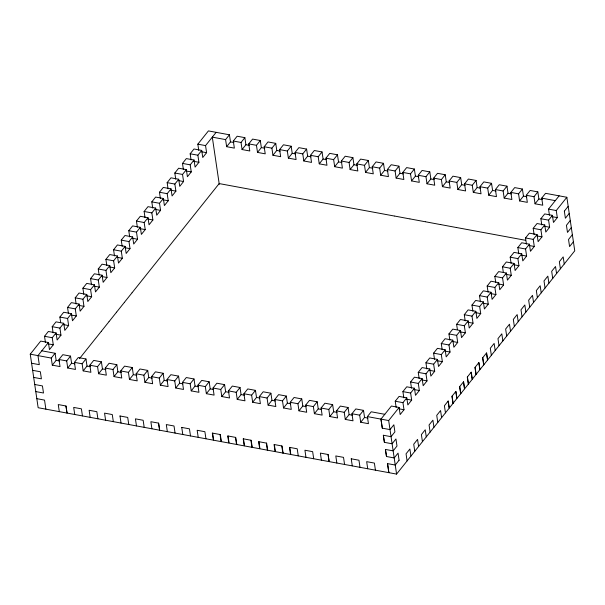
<?xml version="1.0" encoding="UTF-8"?>
<svg xmlns="http://www.w3.org/2000/svg" width="605" height="605" viewBox="0 0 605 605"><rect width="100%" height="100%" fill="white"/><g stroke="black" fill="none" stroke-linecap="round" stroke-linejoin="round"><path stroke-width="0.91" d="M221.37 441.658L220.318 434.564L212.325 433.074L213.368 440.16L38.153 407.725L30.25 354.182L40.694 341.091L48.408 342.521L49.459 349.607L53.293 344.805L52.249 337.719L56.083 332.909L48.362 331.479L44.528 336.289L45.443 342.49M53.119 332.871L52.204 326.67L56.038 321.868L63.752 323.297L64.803 330.383L68.637 325.573L67.594 318.487L71.428 313.677L63.706 312.248L59.872 317.058L60.659 322.374M68.463 313.647L67.548 307.446L71.382 302.636L79.104 304.065L80.147 311.151L83.982 306.342L82.938 299.256L86.772 294.454L79.058 293.024L75.217 297.826L76.132 304.028M83.808 294.416L82.893 288.214L86.727 283.405L94.448 284.834L95.492 291.92L99.326 287.11L98.282 280.032L102.116 275.222L94.403 273.793L90.561 278.602L91.476 284.796M99.152 275.184L98.237 268.983L102.071 264.181L109.792 265.603L110.836 272.689L114.67 267.886L113.627 260.8L117.461 255.991L109.747 254.561L105.905 259.371L106.82 265.572M114.496 255.953L113.581 249.759L117.415 244.949L125.137 246.379L126.18 253.465L130.014 248.655L128.971 241.569L132.661 236.941L124.948 235.511L121.25 240.14L122.165 246.341M129.697 236.903L128.782 230.702L132.616 225.899L140.337 227.329L141.381 234.407L145.223 229.605L144.171 222.519L148.006 217.709L140.292 216.28L136.458 221.09L137.373 227.291M145.041 217.671L144.126 211.478L147.968 206.668L155.682 208.097L156.725 215.183L160.567 210.374L159.516 203.288L163.358 198.485L155.636 197.056L151.802 201.858L152.717 208.059M160.386 198.448L159.47 192.246L163.312 187.437L171.026 188.866L172.07 195.952L175.911 191.142L174.86 184.056L178.702 179.254L170.981 177.825L167.146 182.634L168.061 188.828M175.73 179.216L174.815 173.015L178.656 168.213L186.37 169.634L187.414 176.72L191.256 171.918L190.204 164.832L194.046 160.022L186.325 158.593L182.491 163.403L183.406 169.604M191.074 159.985L190.159 153.783L194.001 148.981L201.715 150.411L202.758 157.497L206.6 152.687L205.549 145.601L216.136 132.336M198.75 150.373L197.835 144.171L208.423 130.907L229.431 134.794L230.475 141.88L226.641 146.69L234.354 148.119L233.311 141.033L237.145 136.223L244.866 137.653L245.91 144.739L242.076 149.548L249.789 150.978L248.746 143.892L252.58 139.082L260.301 140.511L261.345 147.597L257.511 152.407L265.224 153.836L264.181 146.743L268.015 141.941L275.736 143.37L276.78 150.456L272.946 155.258L280.659 156.687L279.616 149.601L283.45 144.799L291.171 146.228L292.215 153.315L288.381 158.117L296.095 159.546L295.051 152.46L298.885 147.65L306.599 149.08L307.65 156.166L303.816 160.975L311.53 162.405L310.486 155.319L314.32 150.509L322.034 151.938L323.085 159.024L319.251 163.834L326.965 165.263L325.921 158.177L329.755 153.368L337.469 154.797L338.52 161.883L334.686 166.693L342.4 168.122L341.356 161.036L345.19 156.226L352.904 157.655L353.955 164.742L350.113 169.551L357.835 170.981L356.791 163.894L360.625 159.085L368.339 160.514L369.39 167.6L365.549 172.41L373.27 173.839L372.226 166.746L376.06 161.943L383.494 163.32L384.538 170.406L380.704 175.208L388.418 176.637L387.374 169.551L391.208 164.749L398.929 166.178L399.973 173.264L396.139 178.067L403.853 179.496L402.809 172.41L406.643 167.6L414.364 169.029L415.408 176.115L411.574 180.925L419.288 182.355L418.244 175.268L422.078 170.459L429.8 171.888L430.843 178.974L427.009 183.784L434.723 185.213L433.679 178.127L437.513 173.317L445.227 174.747L446.278 181.833L442.444 186.643L450.158 188.072L449.114 180.986L452.948 176.176L460.662 177.605L461.713 184.691L457.879 189.501L465.593 190.93L464.549 183.844L468.383 179.035L476.097 180.464L477.148 187.55L473.314 192.36L481.028 193.789L479.984 186.695L483.818 181.893L491.532 183.323L492.583 190.409L488.742 195.211L496.463 196.64L495.419 189.554L499.254 184.752L506.967 186.181L508.018 193.267L504.177 198.069L511.898 199.499L510.854 192.413L514.689 187.603L522.402 189.032L523.454 196.118L519.612 200.928L527.333 202.357L526.289 195.271L530.124 190.462L537.837 191.891L538.889 198.977L535.047 203.787L542.768 205.216L541.725 198.13L545.559 193.32L566.847 197.275L574.75 250.818L487.653 359.96L486.609 352.874L482.631 357.857L483.675 364.944M48.408 342.521L37.964 355.611L39.302 364.664L31.589 363.234M56.083 332.909L57.127 339.995L60.969 335.185L59.918 328.099L63.752 323.297M71.428 313.677L72.471 320.763L76.313 315.961L75.262 308.875L79.104 304.065M86.772 294.454L87.816 301.54L91.657 296.73L90.606 289.644L94.448 284.834M102.116 275.222L103.16 282.308L107.002 277.498L105.951 270.412L109.792 265.603M117.461 255.991L118.504 263.077L122.346 258.267L121.295 251.181L125.137 246.379M132.661 236.941L133.713 244.027L137.547 239.217L136.503 232.131L140.337 227.329M148.006 217.709L149.057 224.795L152.891 219.986L151.847 212.907L155.682 208.097M163.358 198.485L164.401 205.564L168.235 200.762L167.192 193.676L171.026 188.866M178.702 179.254L179.745 186.34L183.58 181.53L182.536 174.444L186.37 169.634M194.046 160.022L195.09 167.109L198.924 162.299L197.88 155.213L201.715 150.411M384.803 414.304L371.22 411.793L367.386 416.595L368.437 423.681L360.716 422.252L364.55 417.45L363.507 410.364L355.793 408.935L351.951 413.737L353.002 420.823L345.281 419.401L349.115 414.591L348.072 407.505L340.358 406.076L336.516 410.886L337.567 417.972L329.846 416.542L333.68 411.733L332.637 404.647L324.923 403.217L321.081 408.027L322.132 415.113L314.411 413.684L318.245 408.874L317.202 401.788L309.488 400.359L305.646 405.168L306.697 412.255L298.976 410.825L302.81 406.015L301.766 398.929L294.053 397.5L290.211 402.31L291.262 409.396L283.541 407.967L287.383 403.157L286.331 396.071L278.618 394.642L274.776 399.451L275.827 406.537L268.106 405.108L271.947 400.306L270.896 393.22L263.183 391.79L259.341 396.593L260.392 403.679L252.671 402.249L256.512 397.447L255.461 390.361L247.748 388.932L243.906 393.734L244.957 400.82L237.236 399.398L241.077 394.589L240.026 387.502L232.312 386.073L228.471 390.883L229.522 397.969L221.801 396.54L225.642 391.73L224.591 384.644L216.877 383.215L213.043 388.024L214.087 395.11L206.365 393.681L210.207 388.871L209.156 381.785L201.73 380.409L197.888 385.219L198.939 392.305L191.218 390.875L195.052 386.066L194.008 378.98L186.295 377.55L182.453 382.36L183.504 389.446L175.783 388.017L179.617 383.207L178.573 376.121L170.86 374.692L167.018 379.501L168.069 386.587L160.348 385.158L164.182 380.356L163.138 373.27L155.424 371.841L151.583 376.643L152.634 383.729L144.913 382.299L148.754 377.497L147.703 370.411L139.989 368.982L136.148 373.784L137.199 380.878L129.478 379.448L133.319 374.639L132.268 367.553L124.554 366.123L120.713 370.933L121.764 378.019L114.043 376.59L117.884 371.78L116.833 364.694L109.119 363.265L105.278 368.074L106.329 375.16L98.607 373.731L102.449 368.921L101.398 361.835L93.684 360.406L89.843 365.216L90.894 372.302L83.172 370.873L87.014 366.063L85.963 358.977L78.249 357.547L74.415 362.357L75.459 369.443L67.737 368.014L71.579 363.204L70.528 356.118L62.814 354.689L58.98 359.499L60.024 366.585L52.302 365.155L51.259 358.069L55.093 353.267L41.806 350.802M226.641 146.69L225.589 139.604L229.431 134.794M52.302 365.155L56.144 360.353L55.093 353.267M67.737 368.014L66.694 360.928L70.528 356.118M242.076 149.548L241.024 142.462L244.866 137.653M79.452 358.674L101.224 331.389M101.375 331.2L108.9 321.777M109.051 321.588L116.568 312.157M116.72 311.976L124.244 302.545M124.396 302.356L131.913 292.933M132.064 292.744L219.176 183.58L394.377 216.038M83.172 370.873L82.129 363.786L85.963 358.977M257.511 152.407L256.459 145.321L260.301 140.511M98.607 373.731L97.564 366.645L101.398 361.835M272.946 155.258L271.895 148.172L275.736 143.37M114.043 376.59L112.999 369.504L116.833 364.694M288.381 158.117L287.33 151.031L291.171 146.228M129.478 379.448L128.434 372.362L132.268 367.553M303.816 160.975L302.765 153.889L306.599 149.08M144.913 382.299L143.869 375.213L147.703 370.411M319.251 163.834L318.2 156.748L322.034 151.938M160.348 385.158L159.304 378.072L163.138 373.27M334.686 166.693L333.635 159.607L337.469 154.797M175.783 388.017L174.739 380.931L178.573 376.121M350.113 169.551L349.07 162.465L352.904 157.655M191.218 390.875L190.174 383.789L194.008 378.98M365.549 172.41L364.505 165.324L368.339 160.514M206.365 393.681L205.322 386.595L209.156 381.785M380.704 175.208L379.653 168.122L383.494 163.32M221.801 396.54L220.757 389.454L224.591 384.644M396.139 178.067L395.088 170.981L398.929 166.178M237.236 399.398L236.192 392.312L240.026 387.502M411.574 180.925L410.523 173.839L414.364 169.029M252.671 402.249L251.627 395.163L255.461 390.361M427.009 183.784L425.958 176.698L429.8 171.888M268.106 405.108L267.062 398.022L270.896 393.22M442.444 186.643L441.393 179.556L445.227 174.747M283.541 407.967L282.497 400.881L286.331 396.071M457.879 189.501L456.828 182.415L460.662 177.605M298.976 410.825L297.932 403.739L301.766 398.929M473.314 192.36L472.263 185.274L476.097 180.464M314.411 413.684L313.367 406.598L317.202 401.788M488.742 195.211L487.698 188.125L491.532 183.323M329.846 416.542L328.802 409.456L332.637 404.647M504.177 198.069L503.133 190.983L506.967 186.181M345.281 419.401L344.237 412.315L348.072 407.505M519.612 200.928L518.568 193.842L522.402 189.032M360.716 422.252L359.673 415.166L363.507 410.364M535.047 203.787L534.003 196.701L537.837 191.891M391.057 436.689L394.899 431.872L393.855 424.786L390.013 429.603L382.299 428.166L380.953 419.121L391.397 406.031L399.118 407.46L400.162 414.546L404.004 409.744L402.953 402.658L406.787 397.848L399.073 396.419L395.239 401.228L396.154 407.43M403.822 397.81L402.907 391.609L406.742 386.807L414.463 388.236L415.506 395.322L419.348 390.512L418.297 383.426L422.131 378.617L414.417 377.187L410.583 381.997L411.498 388.198M419.167 378.586L418.252 372.385L422.093 367.575L429.807 369.005L430.851 376.091L434.692 371.281L433.641 364.195L437.483 359.393L429.762 357.963L425.928 362.766L426.843 368.967M434.511 359.355L433.596 353.154L437.438 348.344L445.151 349.773L446.195 356.859L450.037 352.057L448.986 344.971L452.827 340.161L445.106 338.732L441.272 343.542L442.187 349.743M449.855 340.123L448.94 333.922L452.782 329.12L460.496 330.549L461.539 337.635L465.381 332.826L464.33 325.74L468.172 320.93L460.45 319.5L456.616 324.31L457.403 329.627M465.2 320.892L464.285 314.698L468.126 309.889L475.84 311.318L476.884 318.404L480.725 313.594L479.674 306.508L483.372 301.88L475.651 300.451L471.961 305.079L472.876 311.28M480.408 301.842L479.493 295.641L483.327 290.839L491.041 292.268L492.092 299.354L495.926 294.544L494.882 287.458L498.717 282.648L490.995 281.219L487.161 286.029L488.076 292.23M495.752 282.611L494.837 276.417L498.671 271.607L506.385 273.036L507.436 280.123L511.27 275.313L510.227 268.227L514.061 263.425L506.347 261.995L502.505 266.797L503.292 272.114M511.096 263.387L510.181 257.185L514.016 252.376L521.737 253.805L522.78 260.891L526.615 256.081L525.571 249.003L529.405 244.193L521.692 242.764L517.85 247.574L518.765 253.767M526.441 244.155L525.526 237.954L529.36 233.152L537.081 234.581L538.125 241.66L541.959 236.857L540.915 229.771L544.75 224.962L537.036 223.532L533.194 228.342L534.109 234.543M541.785 224.924L540.87 218.73L544.704 213.92L552.425 215.35L553.469 222.436L557.303 217.626L556.26 210.54L566.847 197.275M549.453 215.312L548.538 209.111L559.133 195.838M289.78 447.428L290.823 454.514L396.577 474.093L388.675 420.551L399.118 407.46M406.787 397.848L407.838 404.934L411.672 400.124L410.629 393.038L414.463 388.236M422.131 378.617L423.182 385.703L427.017 380.9L425.973 373.814L429.807 369.005M437.483 359.393L438.527 366.479L442.361 361.669L441.317 354.583L445.151 349.773M452.827 340.161L453.871 347.247L457.705 342.438L456.662 335.351L460.496 330.549M468.172 320.93L469.215 328.016L473.049 323.206L472.006 316.128L475.84 311.318M483.372 301.88L484.416 308.966L488.258 304.156L487.207 297.07L491.041 292.268M498.717 282.648L499.76 289.734L503.602 284.925L502.551 277.846L506.385 273.036M514.061 263.425L515.105 270.503L518.946 265.701L517.895 258.615L521.737 253.805M529.405 244.193L530.449 251.279L534.291 246.469L533.239 239.383L537.081 234.581M544.75 224.962L545.793 232.048L549.635 227.238L548.584 220.152L552.425 215.35M564.344 211.137L568.186 206.32M569.237 213.406L565.388 218.224L564.352 211.13M570.281 220.492L566.439 225.31L567.482 232.396L571.332 227.578M572.375 234.664L568.534 239.482L569.577 246.568L573.419 241.75M399.088 460.223L395.246 465.041L387.525 463.611L388.864 472.664L387.533 463.596M396.577 474.093L449.152 408.216L448.101 401.13M225.589 139.604L212.302 137.138L219.275 184.343M233.311 141.033L241.024 142.462M248.746 143.892L256.459 145.321M264.181 146.743L271.895 148.172M279.616 149.601L287.33 151.031M295.051 152.46L302.765 153.889M310.486 155.319L318.2 156.748M325.921 158.177L333.635 159.607M341.356 161.036L349.07 162.465M356.791 163.894L364.505 165.324M372.226 166.746L379.653 168.122M387.374 169.551L395.088 170.981M402.809 172.41L410.523 173.839M418.244 175.268L425.958 176.698M433.679 178.127L441.393 179.556M449.114 180.986L456.828 182.415M464.549 183.844L472.263 185.274M479.984 186.695L487.698 188.125M495.419 189.554L503.133 190.983M510.854 192.413L518.568 193.842M526.289 195.271L534.003 196.701M541.725 198.13L555.299 200.641M230.475 141.88L233.908 142.515M245.91 144.739L249.343 145.374M261.345 147.597L264.771 148.233M276.78 150.456L280.206 151.091M292.215 153.315L295.641 153.95M307.65 156.166L311.076 156.801M323.085 159.024L326.511 159.66M338.52 161.883L341.946 162.518M353.955 164.742L357.381 165.377M369.39 167.6L372.816 168.235M384.538 170.406L387.971 171.041M399.973 173.264L403.399 173.9M415.408 176.115L418.834 176.751M430.843 178.974L434.269 179.609M446.278 181.833L449.704 182.468M461.713 184.691L465.139 185.327M477.148 187.55L480.574 188.185M492.583 190.409L496.009 191.044M508.018 193.267L511.444 193.902M523.454 196.118L526.879 196.754M538.889 198.977L542.314 199.612M197.835 144.171L205.549 145.601M548.538 209.111L556.26 210.54M201.45 151.734L206.6 152.687M552.161 216.673L557.303 217.626M190.159 153.783L197.88 155.213M540.87 218.73L548.584 220.152M193.781 161.346L198.924 162.299M544.485 226.285L549.635 227.238M182.491 163.403L190.204 164.832M533.194 228.342L540.915 229.771M186.106 170.965L191.256 171.918M536.817 235.905L541.959 236.857M174.815 173.015L182.536 174.444M525.526 237.954L533.239 239.383M394.672 216.068L409.812 218.897M410.107 218.927L425.247 221.748M425.542 221.785L440.682 224.606M440.977 224.644L456.117 227.465M456.412 227.503L525.586 240.306M178.437 180.577L183.58 181.53M529.141 245.517L534.291 246.469M167.146 182.634L174.86 184.056M517.85 247.574L525.571 249.003M170.761 190.189L175.911 191.142M521.472 255.129L526.615 256.081M159.47 192.246L167.192 193.676M510.181 257.185L517.895 258.615M163.093 199.809L168.235 200.762M513.796 264.748L518.946 265.701M151.802 201.858L159.516 203.288M502.505 266.797L510.227 268.227M155.417 209.421L160.567 210.374M506.128 274.36L511.27 275.313M144.126 211.478L151.847 212.907M494.837 276.417L502.551 277.846M147.749 219.033L152.891 219.986M498.452 283.979L503.602 284.925M136.458 221.09L144.171 222.519M487.161 286.029L494.882 287.458M140.073 228.652L145.223 229.605M490.784 293.591L495.926 294.544M128.782 230.702L136.503 232.131M479.493 295.641L487.207 297.07M132.404 238.264L137.547 239.217M483.108 303.203L488.258 304.156M121.25 240.14L128.971 241.569M471.961 305.079L479.674 306.508M124.872 247.702L130.014 248.655M475.575 312.641L480.725 313.594M113.581 249.759L121.295 251.181M464.285 314.698L472.006 316.128M117.196 257.314L122.346 258.267M467.907 322.253L473.049 323.206M105.905 259.371L113.627 260.8M456.616 324.31L464.33 325.74M109.528 266.934L114.67 267.886M460.231 331.873L465.381 332.826M98.237 268.983L105.951 270.412M448.94 333.922L456.662 335.351M101.852 276.546L107.002 277.498M452.563 341.485L457.705 342.438M90.561 278.602L98.282 280.032M441.272 343.542L448.986 344.971M94.183 286.165L99.326 287.11M444.887 351.104L450.037 352.057M82.893 288.214L90.606 289.644M433.596 353.154L441.317 354.583M86.507 295.777L91.657 296.73M437.218 360.716L442.361 361.669M75.217 297.826L82.938 299.256M425.928 362.766L433.641 364.195M78.839 305.389L83.982 306.342M429.542 370.328L434.692 371.281M67.548 307.446L75.262 308.875M418.252 372.385L425.973 373.814M71.163 315.008L76.313 315.961M421.874 379.948L427.017 380.9M59.872 317.058L67.594 318.487M410.583 381.997L418.297 383.426M63.495 324.62L68.637 325.573M414.198 389.56L419.348 390.512M52.204 326.67L59.918 328.099M402.907 391.609L410.629 393.038M55.819 334.232L60.969 335.185M406.53 399.171L411.672 400.124M44.528 336.289L52.249 337.719M395.239 401.228L402.953 402.658M48.15 343.852L53.293 344.805M398.854 408.791L404.004 409.744M30.25 354.182L51.259 358.069M58.98 359.499L66.694 360.928M74.415 362.357L82.129 363.786M89.843 365.216L97.564 366.645M105.278 368.074L112.999 369.504M120.713 370.933L128.434 372.362M136.148 373.784L143.869 375.213M151.583 376.643L159.304 378.072M167.018 379.501L174.739 380.931M182.453 382.36L190.174 383.789M197.888 385.219L205.322 386.595M213.043 388.024L220.757 389.454M228.471 390.883L236.192 392.312M243.906 393.734L251.627 395.163M259.341 396.593L267.062 398.022M274.776 399.451L282.497 400.881M290.211 402.31L297.932 403.739M305.646 405.168L313.367 406.598M321.081 408.027L328.802 409.456M336.516 410.886L344.237 412.315M351.951 413.737L359.673 415.166M367.386 416.595L388.675 420.551M56.144 360.353L59.57 360.988M71.579 363.204L75.005 363.839M87.014 366.063L90.44 366.698M102.449 368.921L105.875 369.557M117.884 371.78L121.31 372.415M133.319 374.639L136.745 375.274M148.754 377.497L152.18 378.133M164.182 380.356L167.615 380.991M179.617 383.207L183.05 383.842M195.052 386.066L198.485 386.701M210.207 388.871L213.633 389.507M225.642 391.73L229.068 392.365M241.077 394.589L244.503 395.224M256.512 397.447L259.938 398.082M271.947 400.306L275.373 400.941M287.383 403.157L290.808 403.792M302.81 406.015L306.243 406.651M318.245 408.874L321.678 409.509M333.68 411.733L337.114 412.368M349.115 414.591L352.549 415.227M364.55 417.45L367.984 418.085M32.632 370.32L40.353 371.75L41.397 378.836L33.683 377.407M399.081 460.231L398.045 453.13L394.195 457.947L386.489 456.51L385.43 449.439L393.159 450.854L396.993 446.044L395.95 438.958L392.108 443.775L384.394 442.338L383.343 435.26L391.064 436.681M34.727 384.493L42.441 385.922L43.492 393.008L35.771 391.579M36.822 398.672L44.536 400.094L45.874 409.154M65.968 405.993L67.019 413.079L65.983 405.985L58.254 404.564L59.298 411.65M119.994 415.99L127.715 417.412L128.759 424.506M158.578 423.137L159.629 430.223L158.586 423.129L150.864 421.708L151.908 428.794M181.734 427.425L189.456 428.839L190.499 435.94M328.076 454.514L329.128 461.607L328.084 454.506L320.363 453.092L321.406 460.178M351.233 458.802L358.954 460.223L359.998 467.317M564.238 263.992L563.187 256.906L559.353 261.715L560.396 268.801M556.562 273.604L555.519 266.518L551.684 271.327L552.728 278.413M548.894 283.223L547.843 276.137L544.008 280.939L545.052 288.025M541.218 292.835L540.174 285.749L536.34 290.559L537.384 297.645M533.549 302.455L532.498 295.361L528.664 300.171L529.708 307.257M525.874 312.067L524.83 304.98L520.988 309.79L522.039 316.876M518.205 321.678L517.154 314.592L513.32 319.402L514.363 326.488M510.529 331.298L509.486 324.212L505.644 329.014L506.695 336.1M502.861 340.91L501.81 333.824L497.976 338.634L499.019 345.72M495.185 350.522L494.141 343.436L490.3 348.246L491.351 355.332M486.465 353.055L487.509 360.141L479.984 369.579L478.933 362.493L474.955 367.477L476.006 374.563M482.775 357.684L483.818 364.77M478.797 362.667L479.841 369.753L472.308 379.191L471.265 372.105L467.287 377.089L468.33 384.175M475.099 367.296L476.143 374.382M471.121 372.279L472.165 379.365L464.64 388.803L463.589 381.717L459.611 386.701L460.662 393.795M467.431 376.915L468.474 384.001M463.453 381.899L464.496 388.985L456.964 398.423L455.92 391.337L451.943 396.32L452.986 403.406M459.755 386.527L460.798 393.613M455.777 391.511L456.82 398.597L449.296 408.035L448.245 400.949L444.41 405.758L445.454 412.844M452.086 396.139L453.13 403.225M441.62 417.647L440.576 410.561L436.734 415.37L437.786 422.456M433.951 427.266L432.9 420.18L429.066 424.982L430.11 432.076M426.275 436.878L425.232 429.792L421.39 434.602L422.441 441.688M418.607 446.498L417.556 439.411L413.722 444.214L414.765 451.3M410.931 456.109L409.887 449.023L406.046 453.833L407.097 460.919M380.969 419.114L382.299 428.166M383.351 435.252L384.394 442.338M385.438 449.424L386.489 456.51M375.425 470.176L374.389 463.082L366.668 461.66L367.711 468.746M351.24 458.794L352.276 465.888M344.563 464.458L343.519 457.365L335.798 455.943L336.841 463.029M313.692 458.749L312.649 451.648L304.928 450.233L305.971 457.32M298.257 455.89L297.214 448.789L289.5 447.36L290.544 454.453L275.388 451.655L274.345 444.569M283.102 453.084L282.059 445.998L274.065 444.509L275.109 451.595L259.953 448.797L258.91 441.711M281.779 445.938L282.83 453.024M267.667 450.226L266.623 443.14L258.63 441.65L259.674 448.736L244.518 445.938L243.475 438.852M266.344 443.079L267.395 450.165M252.232 447.367L251.188 440.281L243.195 438.791L244.238 445.877L229.083 443.079L228.04 435.993M250.909 440.221L251.96 447.307M236.797 444.509L235.753 437.423L227.76 435.933L228.803 443.019L213.648 440.228L212.605 433.142M235.474 437.362L236.525 444.448M220.038 434.503L221.09 441.589M205.934 438.799L204.891 431.698L197.17 430.284L198.213 437.37M181.742 427.41L182.778 434.511M175.064 433.082L174.021 425.988L166.299 424.566L167.343 431.652M144.194 427.364L143.151 420.271L135.429 418.849L136.473 425.935M120.002 415.983L121.038 423.077M113.324 421.655L112.28 414.554L104.559 413.139L105.603 420.225M97.889 418.796L96.845 411.695L89.124 410.281L90.168 417.367M82.454 415.938L81.41 408.836L73.689 407.422L74.733 414.508"/></g></svg>
